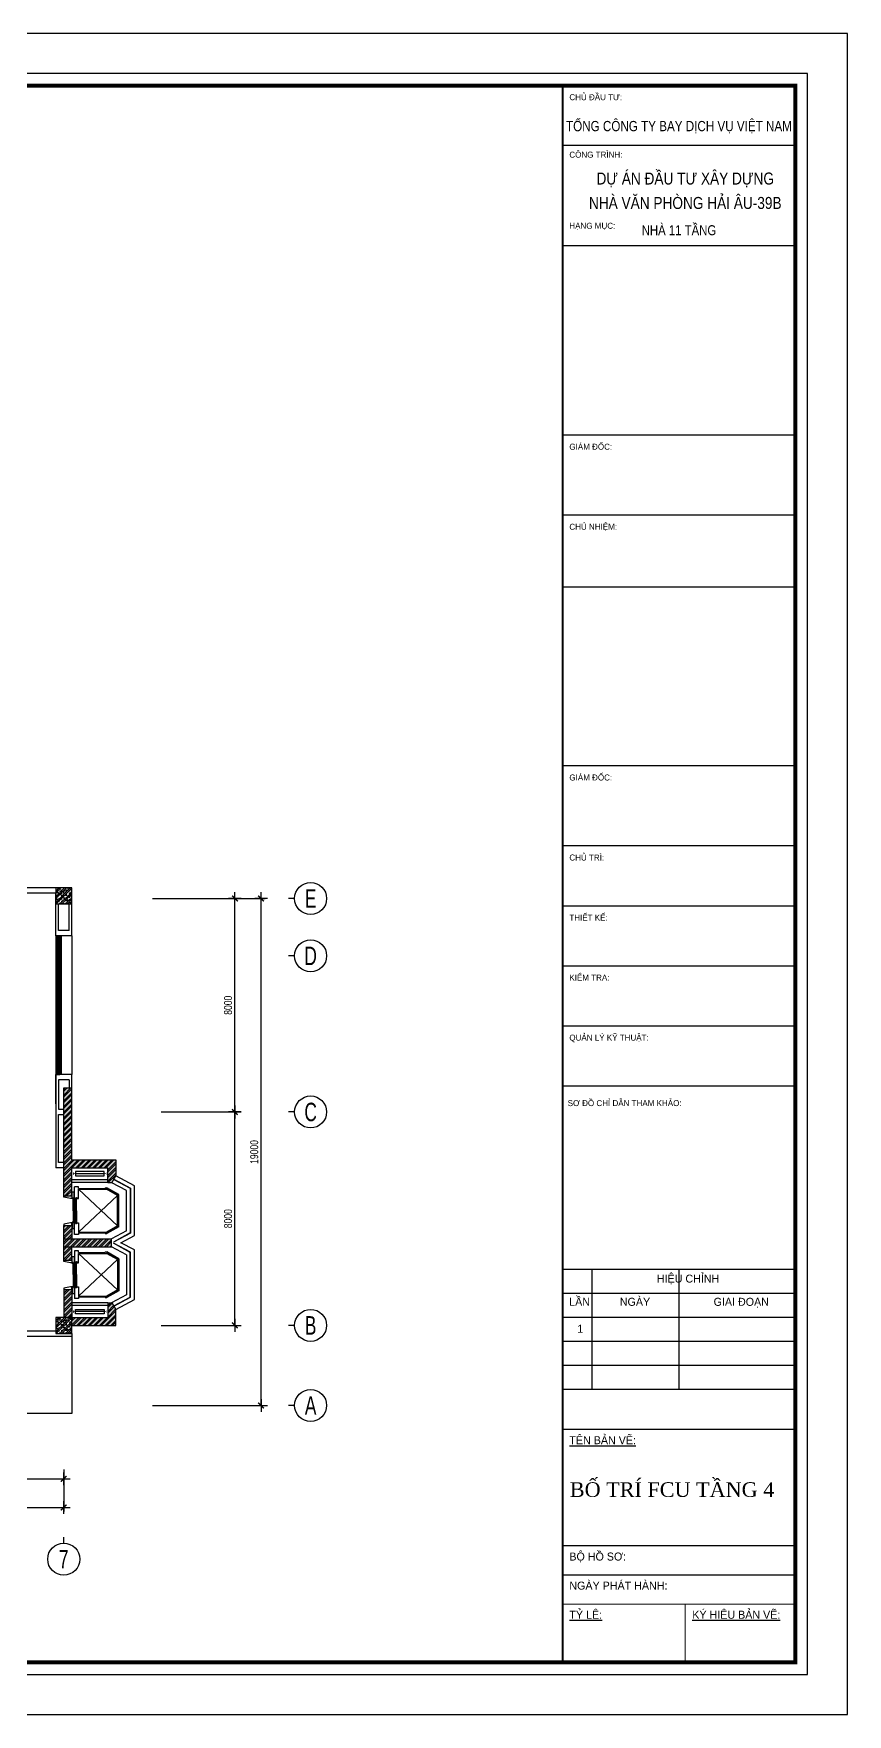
# Model space of a CAD drawing. Header units: metres. Extents: x 352651 to 1421851, y -87441 to -24441.
# Drawn here: x 678554 to 709051, y -87441 to -24441 of the extents above; entities that cross this region are included whole.
import ezdxf
from ezdxf.enums import TextEntityAlignment as Align

# ---------------------------------------------------------------- set-up
doc = ezdxf.new("R2010")
doc.units = ezdxf.units.M
doc.header["$LTSCALE"] = 300
doc.header["$MEASUREMENT"] = 0
doc.header["$PDMODE"] = 2
doc.linetypes.add('DASHED2', pattern=[0.375, 0.25, -0.125])
doc.layers.get('0').update_dxf_attribs({"linetype": 'CONTINUOUS'})
doc.layers.get('Defpoints').update_dxf_attribs({"linetype": 'CONTINUOUS'})
for name, color, linetype in [('0-TEXT', 7, 'CONTINUOUS'), ('0-THAY', 7, 'CONTINUOUS'), ('CUA', 8, 'CONTINUOUS'), ('DIM', 1, 'CONTINUOUS'), ('HATCH', 145, 'CONTINUOUS'), ('KT', 1, 'CONTINUOUS'), ('NOITHAT', 145, 'CONTINUOUS'), ('TEXT', 4, 'CONTINUOUS'), ('THAY', 9, 'CONTINUOUS'), ('TUONG', 7, 'CONTINUOUS'), ('vach', 6, 'CONTINUOUS')]:
    doc.layers.add(name, color=color, linetype=linetype)
doc.styles.add('CHUKICHTHUOC', font='vnshx.shx', dxfattribs={"width": 0.8, "height": 300, "bigfont": '@extfont2.shx'})
doc.styles.add('CHUTENTRUC', font='VnAvantH.TTF', dxfattribs={"width": 0.8})
doc.styles.add('ROMANS', font='romans.shx', dxfattribs={"width": 0.75, "bigfont": 'romancvn.shx'})
doc.styles.add('VnAvntH', font='VnAvantH.TTF', dxfattribs={"width": 0.85})
doc.dimstyles.new('150', dxfattribs={"dimscale": 150, "dimtxt": 2, "dimasz": 0.1, "dimexe": 1, "dimexo": 0, "dimgap": 0.7, "dimtad": 1, "dimdec": 0, "dimzin": 0, "dimdsep": 46, "dimtxsty": 'CHUKICHTHUOC', "dimblk": 'ARR', "dimcen": 0, "dimdle": 1, "dimclrd": 3, "dimclre": 3, "dimclrt": 3, "dimadec": 0, "dimazin": 0, "dimtfac": 1, "dimtdec": 0, "dimtix": 1, "dimtmove": 2, "dimatfit": 3, "dimldrblk": 'ARR', "dimfxl": 1, "dimtolj": 1, "dimtzin": 0, "dimarcsym": 0})

# ---------------------------------------------------------------- blocks, each defined once
blk = doc.blocks.new('ARR')
at = {"color": 1}
for p, q in [((-16, 0), (16, 0)), ((0, -16), (0, 16))]:
    blk.add_line(p, q, dxfattribs=at)
at = {"color": 3, "const_width": 3.6}
blk.add_lwpolyline([(-7.1, -7.1), (7.1, 7.1)], dxfattribs=at)
blk = doc.blocks.new('*D103')
at = {"layer": 'Defpoints', "color": 0, "ltscale": 1.5, "transparency": 16777216}
for p in [(673682, -78749), (679682, -78609), (679682, -78749)]:
    blk.add_point(p, dxfattribs=at)
at = {"layer": 'DIM', "color": 3, "lineweight": -2, "ltscale": 1.5, "transparency": 16777216}
for p, q in [((673682, -78749), (673682, -78459)), ((673697, -78609), (679667, -78609)), ((679682, -78749), (679682, -78459))]:
    blk.add_line(p, q, dxfattribs=at)
at = {"layer": 'DIM', "color": 3, "lineweight": -2, "ltscale": 1.5, "transparency": 16777216, "xscale": 15, "yscale": 15, "zscale": 15, "rotation": 180}
blk.add_blockref('ARR', (673682, -78609), dxfattribs=at)
at = {"layer": 'DIM', "color": 3, "lineweight": -2, "ltscale": 1.5, "transparency": 16777216, "xscale": 15, "yscale": 15, "zscale": 15}
blk.add_blockref('ARR', (679682, -78609), dxfattribs=at)
at = {"layer": 'DIM', "color": 3, "ltscale": 1.5, "transparency": 16777216, "insert": (676682, -78354), "char_height": 300, "attachment_point": 5, "style": 'CHUKICHTHUOC'}
blk.add_mtext('\\A1;6000', dxfattribs=at)
blk = doc.blocks.new('*D104')
at = {"layer": 'Defpoints', "color": 0, "ltscale": 1.5, "transparency": 16777216}
for p in [(635682, -78265), (679682, -78265), (679682, -79683)]:
    blk.add_point(p, dxfattribs=at)
at = {"layer": 'DIM', "color": 3, "lineweight": -2, "ltscale": 1.5, "transparency": 16777216}
for p, q in [((635682, -78265), (635682, -79833)), ((679682, -78265), (679682, -79833)), ((635697, -79683), (679667, -79683))]:
    blk.add_line(p, q, dxfattribs=at)
at = {"layer": 'DIM', "color": 3, "lineweight": -2, "ltscale": 1.5, "transparency": 16777216, "xscale": 15, "yscale": 15, "zscale": 15, "rotation": 180}
blk.add_blockref('ARR', (635682, -79683), dxfattribs=at)
at = {"layer": 'DIM', "color": 3, "lineweight": -2, "ltscale": 1.5, "transparency": 16777216, "xscale": 15, "yscale": 15, "zscale": 15}
blk.add_blockref('ARR', (679682, -79683), dxfattribs=at)
at = {"layer": 'DIM', "color": 3, "ltscale": 1.5, "transparency": 16777216, "insert": (657682, -79428), "char_height": 300, "attachment_point": 5, "style": 'CHUKICHTHUOC'}
blk.add_mtext('\\A1;44000', dxfattribs=at)
blk = doc.blocks.new('*D105')
at = {"layer": 'Defpoints', "color": 0, "ltscale": 1.5, "transparency": 16777216}
for p in [(683339, -64860), (686097, -64860), (683339, -72860)]:
    blk.add_point(p, dxfattribs=at)
at = {"layer": 'DIM', "color": 3, "lineweight": -2, "ltscale": 1.5, "transparency": 16777216}
for p, q in [((683339, -64860), (686247, -64860)), ((686097, -72845), (686097, -64875)), ((683339, -72860), (686247, -72860))]:
    blk.add_line(p, q, dxfattribs=at)
at = {"layer": 'DIM', "color": 3, "lineweight": -2, "ltscale": 1.5, "transparency": 16777216, "xscale": 15, "yscale": 15, "zscale": 15}
for p, rotation in [((686097, -64860), 90), ((686097, -72860), 270)]:
    blk.add_blockref('ARR', p, dxfattribs=dict(at, rotation=rotation))
at = {"layer": 'DIM', "color": 3, "ltscale": 1.5, "transparency": 16777216, "insert": (685842, -68860), "char_height": 300, "attachment_point": 5, "rotation": 90, "style": 'CHUKICHTHUOC'}
blk.add_mtext('\\A1;8000', dxfattribs=at)
blk = doc.blocks.new('*D106')
at = {"layer": 'Defpoints', "color": 0, "ltscale": 1.5, "transparency": 16777216}
for p in [(683339, -56860), (686097, -56860), (683339, -64860)]:
    blk.add_point(p, dxfattribs=at)
at = {"layer": 'DIM', "color": 3, "lineweight": -2, "ltscale": 1.5, "transparency": 16777216}
for p, q in [((683339, -56860), (686247, -56860)), ((686097, -64845), (686097, -56875)), ((683339, -64860), (686247, -64860))]:
    blk.add_line(p, q, dxfattribs=at)
at = {"layer": 'DIM', "color": 3, "lineweight": -2, "ltscale": 1.5, "transparency": 16777216, "xscale": 15, "yscale": 15, "zscale": 15}
for p, rotation in [((686097, -56860), 90), ((686097, -64860), 270)]:
    blk.add_blockref('ARR', p, dxfattribs=dict(at, rotation=rotation))
at = {"layer": 'DIM', "color": 3, "ltscale": 1.5, "transparency": 16777216, "insert": (685842, -60860), "char_height": 300, "attachment_point": 5, "rotation": 90, "style": 'CHUKICHTHUOC'}
blk.add_mtext('\\A1;8000', dxfattribs=at)
blk = doc.blocks.new('*D107')
at = {"layer": 'Defpoints', "color": 0, "ltscale": 1.5, "transparency": 16777216}
for p in [(683011, -56860), (687078, -56860), (683011, -75860)]:
    blk.add_point(p, dxfattribs=at)
at = {"layer": 'DIM', "color": 3, "lineweight": -2, "ltscale": 1.5, "transparency": 16777216}
for p, q in [((683011, -56860), (687228, -56860)), ((687078, -75845), (687078, -56875)), ((683011, -75860), (687228, -75860))]:
    blk.add_line(p, q, dxfattribs=at)
at = {"layer": 'DIM', "color": 3, "lineweight": -2, "ltscale": 1.5, "transparency": 16777216, "xscale": 15, "yscale": 15, "zscale": 15}
for p, rotation in [((687078, -56860), 90), ((687078, -75860), 270)]:
    blk.add_blockref('ARR', p, dxfattribs=dict(at, rotation=rotation))
at = {"layer": 'DIM', "color": 3, "ltscale": 1.5, "transparency": 16777216, "insert": (686823, -66360), "char_height": 300, "attachment_point": 5, "rotation": 90, "style": 'CHUKICHTHUOC'}
blk.add_mtext('\\A1;19000', dxfattribs=at)
blk = doc.blocks.new('thang may')
at = {"layer": 'DIM'}
for p, q in [((1110, 5383), (40, 5383)), ((42, 4478), (81, 4478)), ((1230, 4813), (1620, 4588)), ((1235, 4822), (1625, 4597)), ((1631, 4569), (1631, 3431)), ((1641, 4569), (1641, 3431)), ((42, 3522), (81, 3522)), ((1230, 3187), (1620, 3412)), ((1235, 3178), (1625, 3403)), ((42, 2078), (81, 2078)), ((1230, 2413), (1620, 2188)), ((1235, 2422), (1625, 2197)), ((1631, 1031), (1631, 2169)), ((1641, 1031), (1641, 2169)), ((42, 1122), (81, 1122)), ((1230, 787), (1620, 1012)), ((1235, 778), (1625, 1003)), ((1110, 217), (40, 217))]:
    blk.add_line(p, q, dxfattribs=at)
at = {"layer": 'DIM', "const_width": 20}
for points in [[(-40, 5333), (-40, 5433)], [(40, 5383), (-40, 5383)], [(1110, 5383), (1190, 5383)], [(1190, 5333), (1190, 5433)], [(-40, 267), (-40, 167)], [(40, 217), (-40, 217)], [(1110, 217), (1190, 217)], [(1190, 267), (1190, 167)]]:
    blk.add_lwpolyline(points, dxfattribs=at)
at = {"layer": 'THAY'}
for p, q in [((1250, 5150), (-100, 5150)), ((1250, 5050), (-100, 5050)), ((1950, 4750), (1408, 5040)), ((-400, 4500), (-400, 4550)), ((-150, 4450), (-400, 4500)), ((-100, 4450), (-150, 4450)), ((-100, 4550), (-100, 4450)), ((-80, 4700), (-7, 4700)), ((-80, 4450), (-80, 4700)), ((-54, 4450), (-80, 4450)), ((-63, 4478), (-63, 4461)), ((-63, 4478), (-46, 4478)), ((-54, 4470), (-54, 4450)), ((-46, 4000), (-46, 4478)), ((-7, 4000), (-7, 4700)), ((3, 4000), (3, 4890)), ((149, 4890), (3, 4890)), ((42, 4000), (42, 4478)), ((98, 4478), (81, 4478)), ((81, 4000), (81, 4478)), ((89, 4470), (89, 4450)), ((89, 4450), (149, 4450)), ((98, 4478), (98, 4461)), ((149, 4830), (149, 4890)), ((149, 4830), (1155, 4830)), ((149, 4450), (149, 4800)), ((149, 4800), (1609, 3431)), ((149, 4800), (1208, 4800)), ((1609, 4569), (149, 3200)), ((1155, 4860), (1155, 4830)), ((1155, 4860), (1212, 4860)), ((1609, 4569), (1208, 4800)), ((1663, 4600), (1212, 4860)), ((1219, 4794), (1246, 4841)), ((1609, 4569), (1636, 4616)), ((1609, 3431), (1609, 4569)), ((1609, 4569), (1663, 4569)), ((1663, 3400), (1663, 4600)), ((1950, 3250), (1950, 4750)), ((-46, 3998), (-46, 4000)), ((-34, 3998), (-46, 3998)), ((-30, 3988), (-46, 3988)), ((-46, 3988), (-46, 3547)), ((-33, 4000), (-34, 3998)), ((-24, 4012), (-33, 4000)), ((-21, 4000), (-30, 3988)), ((-8, 4012), (-24, 4012)), ((-20, 4002), (-21, 4000)), ((-8, 4002), (-20, 4002)), ((-8, 4025), (-8, 4012)), ((-8, 4000), (-8, 4002)), ((-8, 3975), (-8, 4000)), ((-8, 4000), (-7, 4000)), ((-7, 3325), (-7, 4000)), ((3, 3110), (3, 4000)), ((42, 3998), (42, 4000)), ((43, 4000), (42, 4000)), ((42, 3988), (42, 3522)), ((43, 4025), (43, 4012)), ((43, 4012), (59, 4012)), ((43, 4002), (55, 4002)), ((43, 4000), (43, 4002)), ((43, 3975), (43, 4000)), ((55, 4002), (56, 4000)), ((56, 4000), (65, 3988)), ((59, 4012), (67, 4000)), ((65, 3988), (81, 3988)), ((67, 4000), (69, 3998)), ((69, 3998), (81, 3998)), ((81, 3998), (81, 4000)), ((81, 3988), (81, 3522)), ((-150, 3550), (-400, 3500)), ((-400, 3500), (-400, 3450)), ((-100, 3550), (-150, 3550)), ((-100, 3450), (-100, 3550)), ((-80, 3575), (-80, 3325)), ((-54, 3575), (-80, 3575)), ((-7, 3325), (-80, 3325)), ((-63, 3547), (-63, 3564)), ((-46, 3547), (-63, 3547)), ((-54, 3555), (-54, 3575)), ((98, 3522), (81, 3522)), ((89, 3530), (89, 3550)), ((89, 3550), (149, 3550)), ((98, 3522), (98, 3539)), ((149, 3550), (149, 3200)), ((149, 3200), (1208, 3200)), ((149, 3170), (1155, 3170)), ((149, 3170), (149, 3110)), ((1155, 3140), (1155, 3170)), ((1609, 3431), (1208, 3200)), ((1663, 3400), (1212, 3140)), ((1219, 3206), (1246, 3159)), ((1950, 3250), (1390, 2950)), ((1609, 3431), (1663, 3431)), ((1609, 3431), (1636, 3384)), ((149, 3110), (3, 3110)), ((1155, 3140), (1212, 3140)), ((1950, 2350), (1390, 2650)), ((-400, 2100), (-400, 2150)), ((-150, 2050), (-400, 2100)), ((-100, 2050), (-150, 2050)), ((-100, 2150), (-100, 2050)), ((-80, 2025), (-80, 2275)), ((-7, 2275), (-80, 2275)), ((-54, 2025), (-80, 2025)), ((-46, 2053), (-63, 2053)), ((-63, 2053), (-63, 2036)), ((-54, 2045), (-54, 2025)), ((-46, 1612), (-46, 2053)), ((-7, 2275), (-7, 1600)), ((3, 2490), (3, 1600)), ((149, 2490), (3, 2490)), ((42, 1612), (42, 2078)), ((81, 1612), (81, 2078)), ((98, 2078), (81, 2078)), ((89, 2070), (89, 2050)), ((89, 2050), (149, 2050)), ((98, 2078), (98, 2061)), ((149, 2430), (149, 2490)), ((149, 2430), (1155, 2430)), ((149, 2400), (1208, 2400)), ((1609, 1031), (149, 2400)), ((149, 2050), (149, 2400)), ((149, 800), (1609, 2169)), ((1155, 2460), (1155, 2430)), ((1155, 2460), (1212, 2460)), ((1609, 2169), (1208, 2400)), ((1663, 2200), (1212, 2460)), ((1219, 2394), (1246, 2441)), ((1609, 2169), (1636, 2216)), ((1609, 2169), (1609, 1031)), ((1609, 2169), (1663, 2169)), ((1663, 2200), (1663, 1000)), ((1950, 2350), (1950, 850)), ((-30, 1612), (-46, 1612)), ((-34, 1602), (-46, 1602)), ((-46, 1602), (-46, 1600)), ((-46, 1600), (-46, 1122)), ((-33, 1600), (-34, 1602)), ((-24, 1588), (-33, 1600)), ((-21, 1600), (-30, 1612)), ((-8, 1588), (-24, 1588)), ((-20, 1598), (-21, 1600)), ((-8, 1598), (-20, 1598)), ((-8, 1625), (-8, 1600)), ((-8, 1600), (-8, 1598)), ((-8, 1600), (-7, 1600)), ((-8, 1575), (-8, 1588)), ((-7, 1600), (-7, 900)), ((3, 1600), (3, 710)), ((42, 1602), (42, 1600)), ((42, 1600), (42, 1122)), ((43, 1600), (42, 1600)), ((43, 1625), (43, 1600)), ((43, 1600), (43, 1598)), ((43, 1598), (55, 1598)), ((43, 1575), (43, 1588)), ((43, 1588), (59, 1588)), ((55, 1598), (56, 1600)), ((56, 1600), (65, 1612)), ((59, 1588), (67, 1600)), ((65, 1612), (81, 1612)), ((67, 1600), (69, 1602)), ((69, 1602), (81, 1602)), ((81, 1602), (81, 1600)), ((81, 1600), (81, 1122)), ((-150, 1150), (-400, 1100)), ((-400, 1100), (-400, 1050)), ((-100, 1150), (-150, 1150)), ((-100, 1050), (-100, 1150)), ((-54, 1150), (-80, 1150)), ((-80, 1150), (-80, 900)), ((-80, 900), (-7, 900)), ((-63, 1122), (-63, 1139)), ((-63, 1122), (-46, 1122)), ((-54, 1130), (-54, 1150)), ((149, 710), (3, 710)), ((98, 1122), (81, 1122)), ((89, 1130), (89, 1150)), ((89, 1150), (149, 1150)), ((98, 1122), (98, 1139)), ((149, 1150), (149, 800)), ((149, 800), (1208, 800)), ((149, 770), (149, 710)), ((149, 770), (1155, 770)), ((1155, 740), (1155, 770)), ((1155, 740), (1212, 740)), ((1609, 1031), (1208, 800)), ((1663, 1000), (1212, 740)), ((1219, 806), (1246, 759)), ((1950, 850), (1390, 550)), ((1609, 1031), (1663, 1031)), ((1609, 1031), (1636, 984)), ((1250, 550), (-100, 550)), ((1250, 450), (-100, 450))]:
    blk.add_line(p, q, dxfattribs=at)
for points in [[(40, 5466), (40, 5300), (1110, 5300), (1110, 5466)], [(40, 134), (40, 300), (1110, 300), (1110, 134)]]:
    blk.add_lwpolyline(points, close=True, dxfattribs=at)
for points in [[(1477, 5168), (2095, 4837), (2095, 3163), (1459, 2822)], [(1481, 5177), (2105, 4843), (2105, 3157), (1464, 2813)], [(1550, 295), (2250, 670), (2250, 2530), (1746, 2800), (2250, 3070), (2250, 4930), (1550, 5305)], [(1477, 432), (2095, 763), (2095, 2437), (1459, 2778)], [(1481, 423), (2105, 757), (2105, 2443), (1464, 2787)]]:
    blk.add_lwpolyline(points, dxfattribs=at)
at = {"layer": 'vach'}
for p, q in [((-400, 4550), (-400, 5600)), ((-100, 4550), (-100, 5600)), ((-100, 5600), (1250, 5600)), ((1250, 5050), (1250, 5600)), ((1250, 5050), (1390, 5050)), ((1390, 5050), (1408, 5040)), ((1408, 5040), (1550, 5305)), ((-400, 4550), (-100, 4550)), ((-400, 3450), (-100, 3450)), ((-400, 2150), (-400, 3450)), ((-100, 3450), (-100, 2950)), ((-400, 2950), (1390, 2950)), ((-400, 2650), (1390, 2650)), ((-100, 2150), (-100, 2650)), ((1390, 2650), (1390, 2950)), ((-400, 2150), (-100, 2150)), ((-400, 1050), (-100, 1050)), ((-400, 1050), (-400, 0)), ((-100, 1050), (-100, 0)), ((-100, 0), (1250, 0)), ((1250, 550), (1250, 0)), ((1250, 550), (1390, 550)), ((1408, 560), (1550, 295))]:
    blk.add_line(p, q, dxfattribs=at)
for points in [[(-100, 5900), (1550, 5900), (1550, 5305)], [(-100, -300), (1550, -300), (1550, 295)]]:
    blk.add_lwpolyline(points, dxfattribs=at)
blk = doc.blocks.new('TENTRUC')
at = {"layer": '0-THAY'}
blk.add_line((0, -1.4), (0, -0.4), dxfattribs=at)
blk.add_circle((0, -4), 2.6, dxfattribs=at)
at = {"layer": '0-TEXT', "style": 'CHUTENTRUC', "width": 0.7}
blk.add_attdef('E5', text='', height=3, dxfattribs=at).set_placement((0, -4), align=Align.MIDDLE_CENTER)

msp = doc.modelspace()

# ---------------------------------------------------------------- hatches: boundary and pattern name
at = {"layer": 'NOITHAT', "linetype": 'Continuous'}
h = msp.add_hatch(dxfattribs=at)
h.set_pattern_fill('ANSI32,_O', color=256, scale=400)
h.set_pattern_definition([(45, (309784.75, -369750.56), (-106.066017, 106.066017), []), (45, (309855.46, -369750.56), (-106.066017, 106.066017), [])])
h.paths.add_polyline_path([(679682.1, -56859.6), (679682.1, -56459.6), (679382.1, -56459.6), (679382.1, -56859.6)])
h.paths.add_polyline_path([(679982.1, -56859.6), (679982.1, -56459.6), (679682.1, -56459.6), (679682.1, -56859.6)])
h.paths.add_polyline_path([(679682.1, -56859.6), (679682.1, -57059.6), (679982.1, -57059.6), (679982.1, -56859.6)])
h.paths.add_polyline_path([(679682.1, -57059.6), (679682.1, -56859.6), (679382.1, -56859.6), (679382.1, -57059.6)])
h = msp.add_hatch(dxfattribs=at)
h.set_pattern_fill('AR-CONC,_O', color=256, scale=30)
h.set_pattern_definition([(50, (309784.75, -369750.56), (215.178055, -18.82564), [22.5, -247.5]), (355, (309784.75, -369750.56), (-41.6254, 225.65764), [18, -198]), (100.4514, (309802.68, -369752.12), (173.552815, 206.83186), [19.12206, -210.34263]), (46.1842, (309784.75, -369690.56), (320.17231, -49.6557), [33.75, -371.25]), (96.6356, (309811.43, -369694.7), (280.39881, 292.23536), [28.68309, -315.5139]), (351.1842, (309784.75, -369690.56), (280.39858, 292.23558), [27, -297]), (21, (309814.75, -369705.56), (179.072116, -120.78567), [22.5, -247.5]), (326, (309814.75, -369705.56), (72.9946, 217.54501), [18, -198]), (71.4514, (309829.68, -369715.62), (252.06679, 96.75915), [19.12206, -210.34263]), (37.5, (309784.75, -369750.556), (3.647957, 99.868156), [0, -195.6, 0, -201, 0, -198.75]), (7.5, (309784.75, -369750.56), (78.920861, 118.323514), [0, -114.6, 0, -191.1, 0, -75.75]), (327.5, (309717.85, -369750.556), (160.146731, -6.766462), [0, -75, 0, -234, 0, -310.5]), (317.5, (309687.85, -369750.56), (174.95585, 30.031495), [0, -97.5, 0, -155.4, 0, -220.5])])
h.paths.add_polyline_path([(679682.1, -56859.6), (679682.1, -56459.6), (679382.1, -56459.6), (679382.1, -56859.6)])
h.paths.add_polyline_path([(679982.1, -56859.6), (679982.1, -56459.6), (679682.1, -56459.6), (679682.1, -56859.6)])
h.paths.add_polyline_path([(679682.1, -56859.6), (679682.1, -57059.6), (679982.1, -57059.6), (679982.1, -56859.6)])
h.paths.add_polyline_path([(679682.1, -57059.6), (679682.1, -56859.6), (679382.1, -56859.6), (679382.1, -57059.6)])
h = msp.add_hatch(dxfattribs=at)
h.set_pattern_fill('ANSI32,_O', color=256, scale=400)
h.set_pattern_definition([(45, (-105958.05, -347750.56), (-106.066017, 106.066017), []), (45, (-105887.34, -347750.56), (-106.066017, 106.066017), [])])
h.paths.add_polyline_path([(679982.1, -66959.6), (681332.1, -66959.6), (681332.1, -67026.8), (681632.1, -67026.8), (681632.1, -66659.6), (679982.1, -66659.6), (679982.1, -65962.3, -0.4166743), (679951.9, -65932.3, -0.4166743), (679982.1, -65902.3), (679982.1, -64859.6), (679682.1, -64859.6), (679682.1, -66959.6), (679682.1, -68009.6), (679982.1, -68009.6)])
h.paths.add_polyline_path([(679982.1, -63959.6), (679682.1, -63959.6), (679682.1, -64859.6), (679982.1, -64859.6)])
h.paths.add_polyline_path([(681632.1, -67254.7), (681632.1, -67026.8), (681332.1, -67026.8), (681332.1, -67509.6), (681472.5, -67509.6), (681490.4, -67519.1)])
h.paths.add_polyline_path([(681472.5, -69609.6), (679682.1, -69609.6), (679682.1, -69909.6), (681472.5, -69909.6)])
h.paths.add_polyline_path([(679982.1, -69109.6), (679682.1, -69109.6), (679682.1, -69609.6), (679982.1, -69609.6)])
h.paths.add_polyline_path([(679982.1, -69909.6), (679682.1, -69909.6), (679682.1, -70409.6), (679982.1, -70409.6)])
h.paths.add_polyline_path([(679982.1, -71509.6), (679682.1, -71509.6), (679682.1, -72559.6), (679982.1, -72559.6)])
h.paths.add_polyline_path([(681632.1, -72264.4), (681490.4, -72000), (681472.5, -72009.6), (681332.1, -72009.6), (681332.1, -72559.6), (679982.1, -72559.6), (679982.1, -72859.6), (681632.1, -72859.6)])
h = msp.add_hatch(dxfattribs=at)
h.set_pattern_fill('AR-CONC', color=256, scale=30, style=0)
h.set_pattern_definition([(50, (-105958.05, -347750.56), (215.178055, -18.82564), [22.5, -247.5]), (355, (-105958.05, -347750.56), (-41.6254, 225.65764), [18, -198]), (100.4514, (-105940.12, -347752.12), (173.552815, 206.831863), [19.122057, -210.342634]), (46.1842, (-105958.05, -347690.56), (320.172315, -49.655704), [33.75, -371.25]), (96.6356, (-105931.37, -347694.7), (280.39881, 292.23536), [28.68309, -315.5139]), (351.1842, (-105958.05, -347690.56), (280.39858, 292.23558), [27, -297]), (21, (-105928.05, -347705.56), (179.072116, -120.785667), [22.5, -247.5]), (326, (-105928.05, -347705.56), (72.9946, 217.545014), [18, -198]), (71.4514, (-105913.13, -347715.62), (252.06679, 96.75915), [19.122057, -210.342634]), (37.5, (-105958.05, -347750.556), (3.6479566, 99.868156), [0, -195.6, 0, -201, 0, -198.75]), (7.5, (-105958.05, -347750.56), (78.920861, 118.323514), [0, -114.6, 0, -191.1, 0, -75.75]), (327.5, (-106024.95, -347750.556), (160.146731, -6.7664615), [0, -75, 0, -234, 0, -310.5]), (317.5, (-106054.95, -347750.56), (174.95585, 30.031495), [0, -97.5, 0, -155.4, 0, -220.5])])
h.paths.add_polyline_path([(679982.1, -71509.6), (679682.1, -71509.6), (679682.1, -72559.6), (679982.1, -72559.6)])
h.paths.add_polyline_path([(681632.1, -72264.4), (681490.4, -72000), (681472.5, -72009.6), (681332.1, -72009.6), (681332.1, -72559.6), (679982.1, -72559.6), (679982.1, -72859.6), (681632.1, -72859.6)])
h.paths.add_polyline_path([(679982.1, -69909.6), (679682.1, -69909.6), (679682.1, -70409.6), (679982.1, -70409.6)])
h.paths.add_polyline_path([(681472.5, -69609.6), (679682.1, -69609.6), (679682.1, -69909.6), (681472.5, -69909.6)])
h.paths.add_polyline_path([(679982.1, -69109.6), (679682.1, -69109.6), (679682.1, -69609.6), (679982.1, -69609.6)])
h.paths.add_polyline_path([(679982.1, -65962.3, -0.4166743), (679951.9, -65932.3, -0.4166743), (679982.1, -65902.3), (679982.1, -64859.6), (679682.1, -64859.6), (679682.1, -66959.6), (679682.1, -68009.6), (679982.1, -68009.6), (679982.1, -66959.6), (681332.1, -66959.6), (681332.1, -67509.6), (681472.5, -67509.6), (681490.4, -67519.1), (681632.1, -67254.7), (681632.1, -66659.6), (679982.1, -66659.6)])
h.paths.add_polyline_path([(679982.1, -63959.6), (679682.1, -63959.6), (679682.1, -64859.6), (679982.1, -64859.6)])
h = msp.add_hatch(dxfattribs=at)
h.set_pattern_fill('ANSI32,_O', color=256, scale=400)
h.set_pattern_definition([(45, (309784.75, -385850.56), (-106.066017, 106.066017), []), (45, (309855.46, -385850.56), (-106.066017, 106.066017), [])])
h.paths.add_polyline_path([(679682.1, -72959.6), (679682.1, -72559.6), (679382.1, -72559.6), (679382.1, -72959.6)])
h.paths.add_polyline_path([(679982.1, -72959.6), (679982.1, -72559.6), (679682.1, -72559.6), (679682.1, -72959.6)])
h.paths.add_polyline_path([(679682.1, -72959.6), (679682.1, -73159.6), (679982.1, -73159.6), (679982.1, -72959.6)])
h.paths.add_polyline_path([(679682.1, -73159.6), (679682.1, -72959.6), (679382.1, -72959.6), (679382.1, -73159.6)])
h = msp.add_hatch(dxfattribs=at)
h.set_pattern_fill('AR-CONC,_O', color=256, scale=30)
h.set_pattern_definition([(50, (309784.75, -385850.56), (215.178055, -18.82564), [22.5, -247.5]), (355, (309784.75, -385850.56), (-41.6254, 225.65764), [18, -198]), (100.4514, (309802.68, -385852.12), (173.552815, 206.83186), [19.12206, -210.34263]), (46.1842, (309784.75, -385790.56), (320.17231, -49.6557), [33.75, -371.25]), (96.6356, (309811.43, -385794.7), (280.39881, 292.23536), [28.68309, -315.5139]), (351.1842, (309784.75, -385790.56), (280.39858, 292.23558), [27, -297]), (21, (309814.75, -385805.56), (179.072116, -120.78567), [22.5, -247.5]), (326, (309814.75, -385805.56), (72.9946, 217.54501), [18, -198]), (71.4514, (309829.68, -385815.62), (252.06679, 96.75915), [19.12206, -210.34263]), (37.5, (309784.75, -385850.556), (3.647957, 99.868156), [0, -195.6, 0, -201, 0, -198.75]), (7.5, (309784.75, -385850.56), (78.920861, 118.323514), [0, -114.6, 0, -191.1, 0, -75.75]), (327.5, (309717.85, -385850.556), (160.146731, -6.766462), [0, -75, 0, -234, 0, -310.5]), (317.5, (309687.85, -385850.56), (174.95585, 30.031495), [0, -97.5, 0, -155.4, 0, -220.5])])
h.paths.add_polyline_path([(679682.1, -72959.6), (679682.1, -72559.6), (679382.1, -72559.6), (679382.1, -72959.6)])
h.paths.add_polyline_path([(679982.1, -72959.6), (679982.1, -72559.6), (679682.1, -72559.6), (679682.1, -72959.6)])
h.paths.add_polyline_path([(679682.1, -72959.6), (679682.1, -73159.6), (679982.1, -73159.6), (679982.1, -72959.6)])
h.paths.add_polyline_path([(679682.1, -73159.6), (679682.1, -72959.6), (679382.1, -72959.6), (679382.1, -73159.6)])

# ---------------------------------------------------------------- linework, layer by layer
for const_width in [150, 51.9]:
    msp.add_lwpolyline([(624900.9, -85490.5), (707100.9, -85490.5), (707100.9, -26390.5), (624900.9, -26390.5)], close=True, dxfattribs=dict(const_width=const_width))
for points, const_width in [([(698377.7, -26390.5), (698377.7, -85490.5)], 75.4), ([(707100.9, -83309.7), (698377.7, -83309.7)], 37.7), ([(702975.3, -83309.7), (702975.3, -85490.5)], 37.7)]:
    msp.add_lwpolyline(points, dxfattribs=dict(const_width=const_width))
at = {"layer": 'CUA', "linetype": 'Continuous'}
for p, q in [((679432.1, -63459.6), (679432.1, -58259.6)), ((679482.1, -63419.6), (679482.1, -58299.6)), ((679532.1, -58259.6), (679532.1, -63459.6)), ((679532.1, -63459.6), (679532.1, -58259.6))]:
    msp.add_line(p, q, dxfattribs=at)
for points in [[(679432.1, -58259.6), (679432.1, -58299.6), (679532.1, -58299.6), (679532.1, -58259.6)], [(679432.1, -63459.6), (679432.1, -63419.6), (679532.1, -63419.6), (679532.1, -63459.6)]]:
    msp.add_lwpolyline(points, close=True, dxfattribs=at)
at = {"layer": 'Defpoints', "linetype": 'DASHED2'}
msp.add_lwpolyline([(619950.9, -87440.5), (709050.9, -87440.5), (709050.9, -24440.5), (619950.9, -24440.5)], close=True, dxfattribs=at)
msp.add_lwpolyline([(619950.9, -87440.5), (709050.9, -87440.5), (709050.9, -24440.5), (619950.9, -24440.5)], close=True, dxfattribs=at)
at = {"layer": 'HATCH', "linetype": 'ByBlock'}
msp.add_lwpolyline([(624450.9, -85940.5), (707550.9, -85940.5), (707550.9, -25940.5), (624450.9, -25940.5)], close=True, dxfattribs=at)
at = {"layer": 'THAY'}
for p, q in [((707100.9, -28640.5), (698377.7, -28640.5)), ((707100.9, -32390.5), (698377.7, -32390.5)), ((707100.9, -39492.9), (698377.7, -39492.9)), ((707100.9, -42492.9), (698377.7, -42492.9)), ((707100.9, -45192.9), (698377.7, -45192.9)), ((707100.9, -51890.5), (698377.7, -51890.5)), ((707100.9, -54890.5), (698377.7, -54890.5)), ((707100.9, -57140.5), (698377.7, -57140.5)), ((707100.9, -59390.5), (698377.7, -59390.5)), ((707100.9, -61640.5), (698377.7, -61640.5)), ((707100.9, -63890.5), (698377.7, -63890.5)), ((707100.9, -70767.3), (698377.7, -70767.3)), ((702739.3, -70767.3), (702739.3, -75267.3)), ((707100.9, -71667.3), (698377.7, -71667.3)), ((707100.9, -72567.3), (698377.7, -72567.3)), ((679982.1, -73259.6), (679982.1, -76159.6)), ((707100.9, -73467.3), (698377.7, -73467.3)), ((707100.9, -73467.3), (698377.7, -73467.3)), ((707100.9, -74367.3), (698377.7, -74367.3)), ((707100.9, -75267.3), (698377.7, -75267.3)), ((679982.1, -76159.6), (673982.1, -76159.6)), ((707100.9, -76767.3), (698377.7, -76767.3)), ((707100.9, -81128.9), (698377.7, -81128.9)), ((707100.9, -82219.3), (698377.7, -82219.3))]:
    msp.add_line(p, q, dxfattribs=at)
at = {"layer": 'THAY', "linetype": 'Continuous'}
for p, q in [((679582.1, -58259.6), (679582.1, -63459.6)), ((679982.1, -58259.6), (679982.1, -63459.6))]:
    msp.add_line(p, q, dxfattribs=at)
at = {"layer": 'THAY', "linetype": 'ByBlock'}
msp.add_lwpolyline([(624450.9, -85940.5), (707550.9, -85940.5), (707550.9, -25940.5), (624450.9, -25940.5)], close=True, dxfattribs=at)
at = {"layer": 'THAY', "linetype": 'Continuous'}
msp.add_lwpolyline([(679382.1, -58259.6), (679382.1, -63459.6), (679532.1, -63459.6), (679532.1, -58259.6)], close=True, dxfattribs=at)
at = {"layer": 'THAY'}
msp.add_lwpolyline([(699468.1, -70767.3), (699468.1, -75267.3)], dxfattribs=at)
at = {"layer": 'TUONG'}
for p, q in [((679382.1, -56459.6), (677082.1, -56459.6)), ((679382.1, -56659.6), (677082.1, -56659.6)), ((679382.1, -58259.6), (679382.1, -56659.6)), ((679982.1, -57259.6), (679982.1, -56459.6)), ((679482.1, -58059.6), (679482.1, -57059.6)), ((679882.1, -58059.6), (679882.1, -57059.6)), ((679982.1, -58259.6), (679982.1, -57159.6)), ((679982.1, -58259.6), (679382.1, -58259.6)), ((679882.1, -58059.6), (679482.1, -58059.6)), ((679382.1, -64559.6), (679382.1, -63459.6)), ((679982.1, -63459.6), (679382.1, -63459.6)), ((679382.1, -63459.6), (679382.1, -66959.6)), ((679982.1, -63959.6), (679982.1, -63459.6)), ((679882.1, -63659.6), (679482.1, -63659.6)), ((679482.1, -63659.6), (679482.1, -64759.6)), ((679882.1, -63659.6), (679882.1, -63959.6)), ((679482.1, -64759.6), (679682.1, -64759.6)), ((679482.1, -66759.6), (679482.1, -64959.6)), ((679482.1, -64959.6), (679682.1, -64959.6)), ((679682.1, -66759.6), (679482.1, -66759.6)), ((679682.1, -66959.6), (679382.1, -66959.6)), ((677482.1, -73059.6), (679382.1, -73059.6)), ((677582.1, -73259.6), (679982.1, -73259.6)), ((679982.1, -73159.6), (679982.1, -73259.6))]:
    msp.add_line(p, q, dxfattribs=at)
msp.add_lwpolyline([(619950.9, -87440.5), (709050.9, -87440.5), (709050.9, -24440.5), (619950.9, -24440.5)], close=True, dxfattribs=at)
at = {"layer": 'vach'}
for p, q in [((679682.1, -66959.6), (679682.1, -63959.6)), ((679682.1, -63959.6), (679982.1, -63959.6)), ((679982.1, -66659.6), (679982.1, -63959.6))]:
    msp.add_line(p, q, dxfattribs=at)
for points in [[(679382.1, -57059.6), (679982.1, -57059.6), (679982.1, -56459.6), (679382.1, -56459.6)], [(679382.1, -73159.6), (679982.1, -73159.6), (679982.1, -72559.6), (679382.1, -72559.6)]]:
    msp.add_lwpolyline(points, close=True, dxfattribs=at)

# ---------------------------------------------------------------- block references
at = {"layer": 'DIM'}
msp.add_blockref('thang may', (680082.1, -72559.6), dxfattribs=at)
at = {"layer": 'TEXT'}
ref = msp.add_blockref('TENTRUC', (688012.4, -56859.6), dxfattribs=dict(at, xscale=230.7692307692487, yscale=230.7692307692487, zscale=230.7692307692917, rotation=90))
ref.add_attrib('E5', 'e', dxfattribs={"layer": '0-TEXT', "height": 692.3, "style": 'CHUTENTRUC', "width": 0.7}).set_placement((688935.4, -56859.6), align=Align.MIDDLE_CENTER)
ref = msp.add_blockref('TENTRUC', (688012.4, -59009.6), dxfattribs=dict(at, xscale=230.7692307692487, yscale=230.7692307692487, zscale=230.7692307692917, rotation=90))
ref.add_attrib('E5', 'd', dxfattribs={"layer": '0-TEXT', "height": 692.3, "style": 'CHUTENTRUC', "width": 0.7}).set_placement((688935.4, -59009.6), align=Align.MIDDLE_CENTER)
ref = msp.add_blockref('TENTRUC', (688012.4, -64859.6), dxfattribs=dict(at, xscale=230.7692307692487, yscale=230.7692307692487, zscale=230.7692307692917, rotation=90))
ref.add_attrib('E5', 'c', dxfattribs={"layer": '0-TEXT', "height": 692.3, "style": 'CHUTENTRUC', "width": 0.7}).set_placement((688935.4, -64859.6), align=Align.MIDDLE_CENTER)
ref = msp.add_blockref('TENTRUC', (688012.4, -72859.6), dxfattribs=dict(at, xscale=230.7692307692487, yscale=230.7692307692487, zscale=230.7692307692917, rotation=90))
ref.add_attrib('E5', 'b', dxfattribs={"layer": '0-TEXT', "height": 692.3, "style": 'CHUTENTRUC', "width": 0.7}).set_placement((688935.4, -72859.6), align=Align.MIDDLE_CENTER)
ref = msp.add_blockref('TENTRUC', (688012.4, -75859.6), dxfattribs=dict(at, xscale=230.7692307692487, yscale=230.7692307692487, zscale=230.7692307692917, rotation=90))
ref.add_attrib('E5', 'a', dxfattribs={"layer": '0-TEXT', "height": 692.3, "style": 'CHUTENTRUC', "width": 0.7}).set_placement((688935.4, -75859.6), align=Align.MIDDLE_CENTER)
at = {"layer": 'TEXT', "xscale": 230.7692307693651, "yscale": 230.7692307692487, "zscale": 230.7692307692666}
msp.add_blockref('TENTRUC', (679682.1, -80699.4), dxfattribs=at).add_auto_attribs({'E5': '7'})

# ---------------------------------------------------------------- texts
at = {"layer": 'KT', "color": 0, "ltscale": 1.5, "insert": (698649.1, -78739.9), "char_height": 550, "width": 8204.141, "attachment_point": 1, "style": 'ROMANS'}
msp.add_mtext('{\\fTimes New Roman|b0|i0|c0|p18;\\W1;BỐ TRÍ FCU TẦNG 4}', dxfattribs=at)
at = {"layer": 'TEXT', "style": 'VnAvntH'}
for s, height, p in [('chñ ®Çu t\xad:', 225, (698631.3, -26935.7)), ('c«ng tr×nh:', 225, (698631.3, -29090.5)), ('h¹ng môc:', 225, (698631.3, -31755.6)), ('gi¸m ®èc:', 225, (698631.3, -40038.1)), ('chñ nhiÖm:', 225, (698631.3, -43038.1)), ('gi¸m ®èc:', 225, (698631.3, -52435.7)), ('chñ tr×:', 225, (698631.3, -55435.7)), ('thiÕt kÕ:', 225, (698631.3, -57685.7)), ('kiÓm tra:', 225, (698631.3, -59935.7)), ('qu¶n lý kü thuËt:', 225, (698631.3, -62185.7)), ('S¬ ®å chØ dÉn tham kh¶o:', 225, (698568.2, -64640.5)), ('hiÖu chØnh', 300, (701910.7, -71257.3)), ('lÇn', 300, (698625.6, -72126.6)), ('ngµy', 300, (700522.9, -72126.6)), ('giai ®o¹n', 300, (704037.5, -72126.6)), ('1', 300, (698930.3, -73135.7)), ('%%Utªn b¶n vÏ:', 300, (698631.3, -77312.5)), ('bé hå s¬:', 300, (698631.3, -81674.1)), ('ngµy ph¸t hµnh:', 300, (698631.3, -82764.5)), ('%%Utû lÖ:', 300, (698631.3, -83854.9)), ('%%Uký hiÖu b¶n vÏ:', 300, (703238.6, -83854.9))]:
    msp.add_text(s, height=height, dxfattribs=at).set_placement(p)
at = {"layer": 'TEXT', "style": 'VnAvntH', "width": 0.85}
for s, height, p in [('tæng c«ng ty bay dÞch vô viÖt nam', 384.043, (702739.3, -27890.5)), ('dù ¸n ®Çu t\xad x©y dùng', 450, (702975.3, -29854.1)), ('nhµ v¨n phßng h¶i ©u-39b', 450, (702975.3, -30723.1)), ('nhµ 11 tÇng', 375, (702739.3, -31755.6))]:
    msp.add_text(s, height=height, dxfattribs=at).set_placement(p, align=Align.MIDDLE)

# ---------------------------------------------------------------- dimensions: what is measured, and where the dimension line sits
at = {"layer": 'DIM'}
for base, p1, p2, picture, middle in [((687078, -56859.6), (683010.8, -75859.6), (683010.8, -56859.6), '*D107', (686823, -66359.6)), ((686096.8, -56859.6), (683339.2, -64859.6), (683339.2, -56859.6), '*D106', (685841.8, -60859.6)), ((686096.8, -64859.6), (683339.2, -72859.6), (683339.2, -64859.6), '*D105', (685841.8, -68859.6))]:
    dim = msp.add_linear_dim(base=base, p1=p1, p2=p2, angle=90, dimstyle='150', dxfattribs=at)
    dim.commit()
    dim.dimension.update_dxf_attribs({"geometry": picture, "text_midpoint": middle})
for base, p1, p2, picture, middle in [((679682.1, -79682.9), (635682.1, -78264.9), (679682.1, -78264.9), '*D104', (657682.1, -79427.9)), ((679682.1, -78609.2), (673682.1, -78748.6), (679682.1, -78748.6), '*D103', (676682.1, -78354.2))]:
    dim = msp.add_linear_dim(base=base, p1=p1, p2=p2, dimstyle='150', dxfattribs=at)
    dim.commit()
    dim.dimension.update_dxf_attribs({"geometry": picture, "text_midpoint": middle})

doc.saveas('drawing.dxf')
